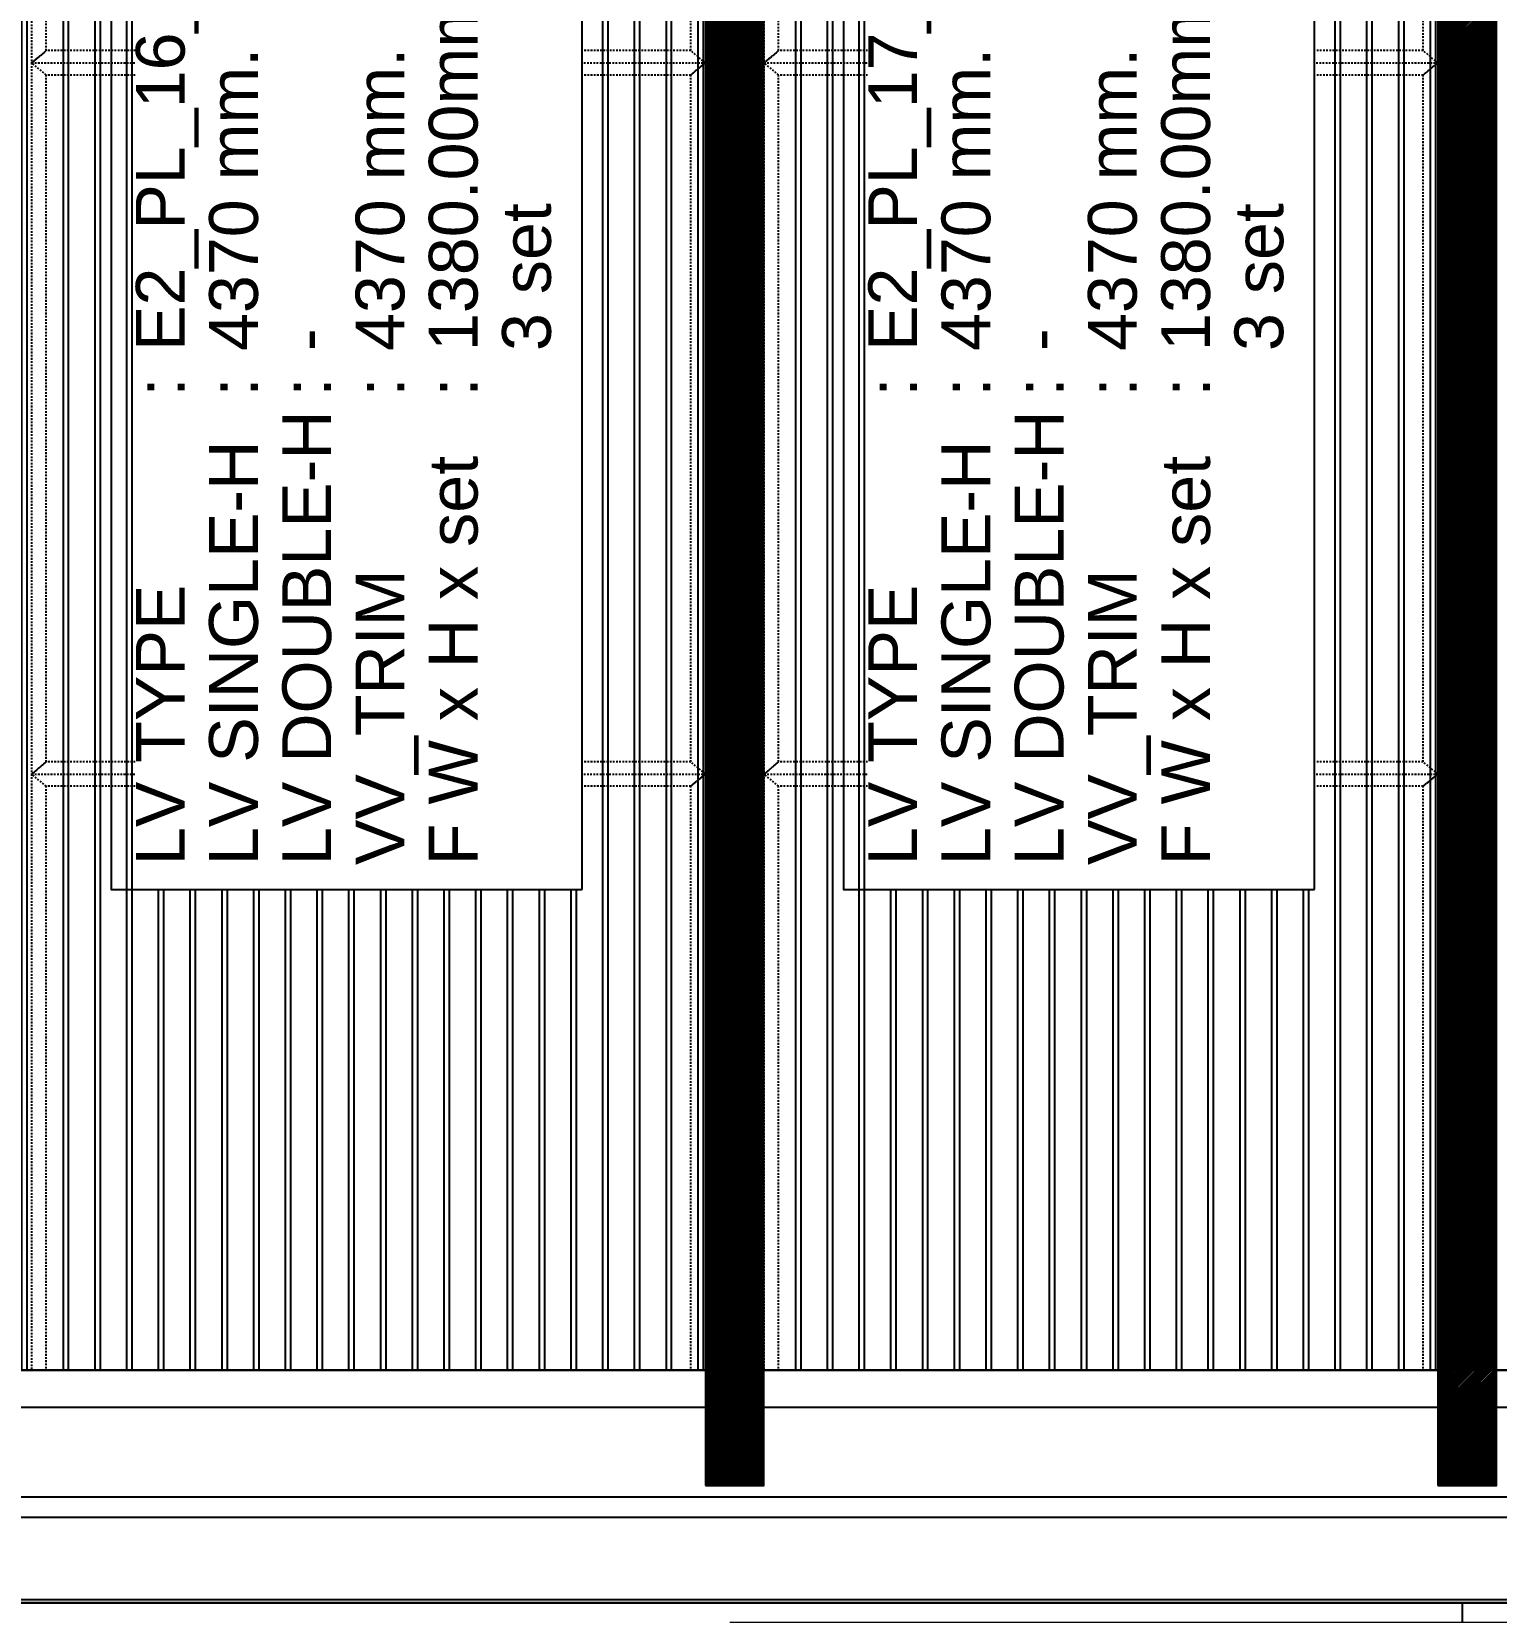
# Model space of a CAD drawing. Header units: millimetres. Extents: x 663313 to 1226001, y 1431724 to 1620898.
# Drawn here: x 863091 to 866091, y 1513025 to 1516262 of the extents above; entities that cross this region are included whole.
import ezdxf

# ---------------------------------------------------------------- set-up
doc = ezdxf.new("R2010")
doc.units = ezdxf.units.MM
for name, pattern in [('CENTER', [50.8, 31.75, -6.35, 6.35, -6.35]), ('DPA_Grid _ Level 100', [1000, 550, -160, 130, -160]), ('Grid Line', [22.225, 12.7, -3.175, 3.175, -3.175]), ('HIDDEN', [0.375, 0.25, -0.125]), ('TA_GL_000.70000', [1.925, 0.7, -0.175, 0.175, -0.175, 0.7]), ('TA_HL_001.00000', [6.5, 3.55, -2.95]), ('XKITLINE00', [0]), ('XKITLINE02', [4, 2, -2])]:
    doc.linetypes.add(name, pattern=pattern)
doc.layers.get('Defpoints').update_dxf_attribs({"color": 140})
doc.layers.add('000 - 0_HIDE_OBJ_FRAMING_DEF_SUB', color=1, linetype='Continuous', plot=False)
for name, color, linetype in [('000 - 0_SYM_DWG_GRIDLINE_MAIN_COLOR_251', 251, 'Continuous'), ('000 - ESTIMATE_ASPG_WIPEOUT_', 250, 'Continuous'), ('000 - GRID', 251, 'CENTER'), ('010 - ASPG_EXTR_MAIN_COLOR_2', 2, 'Continuous'), ('010 - ASPG_EXTR_WIPEOUT_', 250, 'Continuous'), ('010 - ASPG_FRAMING_MAIN_COLOR_1', 1, 'Continuous'), ('010 - ASPG_FRAMING_SUB_COLOR_2', 1, 'Continuous'), ('A-canopy', 1, 'Continuous')]:
    doc.layers.add(name, color=color, linetype=linetype)
doc.layers.add('000 - ESTIMATE_ASPG_MAIN_COLOR_6', color=6, linetype='Continuous', true_color=0xff00ff)
doc.layers.add('000 - ESTIMATE_ASPG_TEXT_COLOR_1', color=1, linetype='Continuous', true_color=0xff0000)
doc.layers.add('000_AREA_ASPG_AREA_HATCH_', color=7, linetype='Continuous', true_color=0xff8700, plot=False)
doc.layers.add('000_AREA_ASPG_AREA_MAIN_COLOR_1', color=7, linetype='Continuous', true_color=0xff8700, plot=False)
for name, color, linetype, lineweight in [('A-FLOR-E', 2, 'Continuous', 9), ('A-GENM', 29, 'Continuous', 9), ('Bolt', 7, 'Continuous', 0), ('Part', 2, 'Continuous', 0)]:
    doc.layers.add(name, color=color, linetype=linetype, lineweight=lineweight)
doc.styles.add('_Arial', font='arial.ttf')
doc.styles.add('Arial', font='arial.ttf')
doc.styles.add('TA', font='', dxfattribs={"height": 4.5})
doc.styles.get('TA').set_extended_font_data('Cordia New')
doc.dimstyles.new('Dim - 40 - Cen', dxfattribs={"dimscale": 0.04, "dimtxt": 3, "dimasz": 1, "dimexe": 0, "dimexo": 2.5, "dimgap": 1.5, "dimtad": 1, "dimdec": 0, "dimlfac": 1000, "dimzin": 1, "dimdsep": 46, "dimtxsty": 'Arial', "dimblk": 'CEN1', "dimcen": 0.09, "dimclrd": 1, "dimclre": 49, "dimclrt": 3, "dimadec": 0, "dimazin": 0, "dimtfac": 1, "dimtdec": 0, "dimtix": 1, "dimtofl": 0, "dimtmove": 2, "dimatfit": 3, "dimfxl": 1, "dimtfill": 1, "dimtfillclr": 256, "dimtolj": 1, "dimtzin": 0, "dimarcsym": 0})
doc.dimstyles.new('Dim - 40 - End', dxfattribs={"dimscale": 0.04, "dimtxt": 3, "dimasz": 1, "dimexe": 0, "dimexo": 2.5, "dimgap": 1.5, "dimtad": 1, "dimdec": 0, "dimlfac": 1000, "dimzin": 1, "dimdsep": 46, "dimtxsty": 'Arial', "dimblk": 'END', "dimcen": 0.09, "dimclrd": 1, "dimclre": 49, "dimclrt": 3, "dimadec": 0, "dimazin": 0, "dimtfac": 1, "dimtdec": 0, "dimtix": 1, "dimtofl": 0, "dimtmove": 2, "dimatfit": 3, "dimfxl": 1, "dimtfill": 1, "dimtfillclr": 256, "dimtolj": 1, "dimtzin": 0, "dimarcsym": 0})

# ---------------------------------------------------------------- blocks, each defined once
blk = doc.blocks.new('*A25263102')
at = {"layer": 'Part', "linetype": 'XKITLINE00', "lineweight": 0}
for p, q in [((380.729499, 90.984542), (380.729499, 90.334542)), ((407.729499, 90.984542), (380.729499, 90.984542)), ((407.729499, 90.334542), (407.729499, 90.984542)), ((380.729499, 90.334542), (407.729499, 90.334542))]:
    blk.add_line(p, q, dxfattribs=at)
at = {"layer": 'Part', "linetype": 'XKITLINE02', "lineweight": 0}
blk.add_line((407.729499, 90.394542), (380.729499, 90.394542), dxfattribs=at)
blk = doc.blocks.new('*A25273103')
at = {"layer": 'Part', "linetype": 'XKITLINE00', "lineweight": 0}
for p, q in [((383.979501, 103.584542), (382.979501, 103.584542)), ((382.979501, 103.584542), (382.979501, 90.984542)), ((383.979501, 103.584542), (383.979501, 90.984542)), ((382.979501, 90.274542), (382.979501, 86.484542)), ((383.979501, 90.274542), (383.979501, 86.484542)), ((383.979501, 86.484542), (382.979501, 86.484542))]:
    blk.add_line(p, q, dxfattribs=at)
at = {"layer": 'Part', "linetype": 'XKITLINE02', "lineweight": 0}
for p, q in [((383.449501, 103.584542), (383.449501, 86.484542)), ((383.509501, 103.584542), (383.509501, 86.484542)), ((382.979501, 90.984542), (382.979501, 90.274542)), ((383.979501, 90.984542), (383.979501, 90.274542))]:
    blk.add_line(p, q, dxfattribs=at)
blk = doc.blocks.new('*A25283104')
at = {"layer": 'Part', "linetype": 'XKITLINE00', "lineweight": 0}
for p, q in [((404.479501, 103.584542), (404.479501, 90.984542)), ((405.479501, 103.584542), (404.479501, 103.584542)), ((405.479501, 103.584542), (405.479501, 90.984542)), ((404.479501, 90.274542), (404.479501, 86.484542)), ((405.479501, 90.274542), (405.479501, 86.484542)), ((405.479501, 86.484542), (404.479501, 86.484542))]:
    blk.add_line(p, q, dxfattribs=at)
at = {"layer": 'Part', "linetype": 'XKITLINE02', "lineweight": 0}
for p, q in [((404.949501, 103.584542), (404.949501, 86.484542)), ((405.009501, 103.584542), (405.009501, 86.484542)), ((404.479501, 90.984542), (404.479501, 90.274542)), ((405.479501, 90.984542), (405.479501, 90.274542))]:
    blk.add_line(p, q, dxfattribs=at)
blk = doc.blocks.new('*A31313386')
at = {"layer": 'Part', "linetype": 'XKITLINE02', "lineweight": 0}
for p, q in [((405.059501, 86.984542), (405.009501, 86.984542)), ((405.009501, 86.984542), (405.009501, 86.484542)), ((405.059501, 86.484542), (405.059501, 86.984542)), ((405.009501, 86.384542), (405.609501, 86.384542))]:
    blk.add_line(p, q, dxfattribs=at)
at = {"layer": 'Part', "linetype": 'XKITLINE00', "lineweight": 0}
for p, q in [((405.009501, 86.484542), (405.009501, 86.384542)), ((405.059501, 86.484542), (405.059501, 86.434542)), ((405.609501, 86.434542), (405.059501, 86.434542)), ((405.609501, 86.384542), (405.609501, 86.434542))]:
    blk.add_line(p, q, dxfattribs=at)
blk = doc.blocks.new('*A31323387')
at = {"layer": 'Part', "linetype": 'XKITLINE00', "lineweight": 0}
for p, q in [((403.879501, 86.384542), (406.079501, 86.384542)), ((403.879501, 86.384542), (403.879501, 86.284542)), ((403.879501, 86.284542), (406.079501, 86.284542)), ((406.079501, 86.384542), (406.079501, 86.284542))]:
    blk.add_line(p, q, dxfattribs=at)
blk = doc.blocks.new('*A31333388')
at = {"layer": 'Bolt'}
for points in [[(382.65, 86.385), (382.65, 86.285), (382.51, 86.285), (382.51, 86.385)], [(384.45, 86.385), (384.45, 86.285), (384.31, 86.285), (384.31, 86.385)]]:
    blk.add_hatch(color=256, dxfattribs=at).paths.add_polyline_path(points, flags=17)
at = {"layer": 'Bolt', "linetype": 'XKITLINE00', "lineweight": 0}
for p, q in [((382.51, 86.385), (382.51, 86.285)), ((382.58, 86.385), (382.58, 86.285)), ((382.65, 86.385), (382.65, 86.285)), ((384.31, 86.385), (384.31, 86.285)), ((384.38, 86.385), (384.38, 86.285)), ((384.45, 86.385), (384.45, 86.285))]:
    blk.add_line(p, q, dxfattribs=at)
blk = doc.blocks.new('*A31343389')
at = {"layer": 'Bolt', "linetype": 'XKITLINE02', "lineweight": 0}
for p, q in [((383.559501, 86.854542), (383.509501, 86.854542)), ((383.638701, 86.684542), (383.209501, 86.684542)), ((383.509501, 86.754542), (383.449501, 86.754542)), ((383.509501, 86.614542), (383.449501, 86.614542)), ((383.559501, 86.514542), (383.509501, 86.514542))]:
    blk.add_line(p, q, dxfattribs=at)
blk = doc.blocks.new('*A31353390')
at = {"layer": 'Part', "linetype": 'XKITLINE00', "lineweight": 0}
for p, q in [((382.179501, 86.084542), (382.379501, 86.284542)), ((382.379501, 86.284542), (384.609501, 86.284542)), ((384.609501, 86.284542), (384.779501, 86.084542))]:
    blk.add_line(p, q, dxfattribs=at)
at = {"layer": 'Part', "linetype": 'XKITLINE02', "lineweight": 0}
blk.add_line((384.779501, 86.084542), (382.179501, 86.084542), dxfattribs=at)
blk = doc.blocks.new('*A31363391')
at = {"layer": 'Part', "linetype": 'XKITLINE02', "lineweight": 0}
for p, q in [((383.559501, 86.984542), (383.509501, 86.984542)), ((383.509501, 86.984542), (383.509501, 86.484542)), ((383.559501, 86.484542), (383.559501, 86.984542)), ((383.509501, 86.384542), (384.109501, 86.384542))]:
    blk.add_line(p, q, dxfattribs=at)
at = {"layer": 'Part', "linetype": 'XKITLINE00', "lineweight": 0}
for p, q in [((383.509501, 86.484542), (383.509501, 86.384542)), ((383.559501, 86.484542), (383.559501, 86.434542)), ((384.109501, 86.434542), (383.559501, 86.434542)), ((384.109501, 86.384542), (384.109501, 86.434542))]:
    blk.add_line(p, q, dxfattribs=at)
blk = doc.blocks.new('*A31373392')
at = {"layer": 'Part', "linetype": 'XKITLINE00', "lineweight": 0}
for p, q in [((382.379501, 86.384542), (384.579501, 86.384542)), ((382.379501, 86.384542), (382.379501, 86.284542)), ((382.379501, 86.284542), (384.579501, 86.284542)), ((384.579501, 86.384542), (384.579501, 86.284542))]:
    blk.add_line(p, q, dxfattribs=at)
blk = doc.blocks.new('*A31433398')
at = {"layer": 'Part', "linetype": 'XKITLINE00', "lineweight": 0}
for p, q in [((403.679501, 86.084542), (403.879501, 86.284542)), ((403.879501, 86.284542), (406.109501, 86.284542)), ((406.109501, 86.284542), (406.279501, 86.084542))]:
    blk.add_line(p, q, dxfattribs=at)
at = {"layer": 'Part', "linetype": 'XKITLINE02', "lineweight": 0}
blk.add_line((406.279501, 86.084542), (403.679501, 86.084542), dxfattribs=at)
blk = doc.blocks.new('*A31443399')
at = {"layer": 'Bolt', "linetype": 'XKITLINE02', "lineweight": 0}
for p, q in [((405.059501, 86.854542), (405.009501, 86.854542)), ((405.138701, 86.684542), (404.709501, 86.684542)), ((405.009501, 86.754542), (404.949501, 86.754542)), ((405.009501, 86.614542), (404.949501, 86.614542)), ((405.059501, 86.514542), (405.009501, 86.514542))]:
    blk.add_line(p, q, dxfattribs=at)
blk = doc.blocks.new('*A31453400')
at = {"layer": 'Bolt'}
for points in [[(404.15, 86.385), (404.15, 86.285), (404.01, 86.285), (404.01, 86.385)], [(405.95, 86.385), (405.95, 86.285), (405.81, 86.285), (405.81, 86.385)]]:
    blk.add_hatch(color=256, dxfattribs=at).paths.add_polyline_path(points, flags=17)
at = {"layer": 'Bolt', "linetype": 'XKITLINE00', "lineweight": 0}
for p, q in [((404.01, 86.385), (404.01, 86.285)), ((404.08, 86.385), (404.08, 86.285)), ((404.15, 86.385), (404.15, 86.285)), ((405.81, 86.385), (405.81, 86.285)), ((405.88, 86.385), (405.88, 86.285)), ((405.95, 86.385), (405.95, 86.285))]:
    blk.add_line(p, q, dxfattribs=at)
blk = doc.blocks.new('*A31463401')
at = {"layer": 'Part', "linetype": 'XKITLINE00', "lineweight": 0}
for p, q in [((404.949501, 89.274542), (404.949501, 90.274542)), ((404.949501, 90.274542), (405.009501, 90.274542)), ((405.009501, 90.274542), (405.009501, 89.274542)), ((404.949501, 89.974542), (405.009501, 89.974542)), ((405.009501, 89.274542), (404.949501, 89.274542))]:
    blk.add_line(p, q, dxfattribs=at)
blk = doc.blocks.new('*A31473402')
at = {"layer": 'Part', "linetype": 'XKITLINE00', "lineweight": 0}
for p, q in [((404.479501, 90.274542), (404.479501, 90.334542)), ((405.479501, 90.334542), (405.479501, 90.274542)), ((405.479501, 90.274542), (404.479501, 90.274542))]:
    blk.add_line(p, q, dxfattribs=at)
at = {"layer": 'Part', "linetype": 'XKITLINE02', "lineweight": 0}
blk.add_line((404.479501, 90.334542), (405.479501, 90.334542), dxfattribs=at)
blk = doc.blocks.new('*A31483403')
at = {"layer": 'Bolt'}
for points in [[(404.61, 90.335), (404.61, 90.395), (404.75, 90.395), (404.75, 90.335)], [(404.61, 90.275), (404.61, 90.335), (404.75, 90.335), (404.75, 90.275)], [(405.21, 90.335), (405.21, 90.395), (405.35, 90.395), (405.35, 90.335)], [(405.21, 90.275), (405.21, 90.335), (405.35, 90.335), (405.35, 90.275)]]:
    blk.add_hatch(color=256, dxfattribs=at).paths.add_polyline_path(points, flags=17)
at = {"layer": 'Bolt', "linetype": 'XKITLINE00', "lineweight": 0}
for p, q in [((404.61, 90.335), (404.61, 90.395)), ((404.61, 90.275), (404.61, 90.335)), ((404.68, 90.195), (404.68, 90.625)), ((404.75, 90.335), (404.75, 90.395)), ((404.75, 90.275), (404.75, 90.335)), ((405.21, 90.335), (405.21, 90.395)), ((405.21, 90.275), (405.21, 90.335)), ((405.28, 90.195), (405.28, 90.625)), ((405.35, 90.335), (405.35, 90.395)), ((405.35, 90.275), (405.35, 90.335))]:
    blk.add_line(p, q, dxfattribs=at)
blk = doc.blocks.new('*A31523407')
at = {"layer": 'Part', "linetype": 'XKITLINE00', "lineweight": 0}
for p, q in [((383.449501, 89.274542), (383.449501, 90.274542)), ((383.449501, 90.274542), (383.509501, 90.274542)), ((383.509501, 90.274542), (383.509501, 89.274542)), ((383.449501, 89.974542), (383.509501, 89.974542)), ((383.509501, 89.274542), (383.449501, 89.274542))]:
    blk.add_line(p, q, dxfattribs=at)
blk = doc.blocks.new('*A31533408')
at = {"layer": 'Part', "linetype": 'XKITLINE00', "lineweight": 0}
for p, q in [((382.979501, 90.334542), (382.979501, 90.274542)), ((383.979501, 90.334542), (383.979501, 90.274542)), ((383.979501, 90.274542), (382.979501, 90.274542))]:
    blk.add_line(p, q, dxfattribs=at)
at = {"layer": 'Part', "linetype": 'XKITLINE02', "lineweight": 0}
blk.add_line((383.979501, 90.334542), (382.979501, 90.334542), dxfattribs=at)
blk = doc.blocks.new('*A31543409')
at = {"layer": 'Bolt'}
for points in [[(383.11, 90.335), (383.11, 90.395), (383.25, 90.395), (383.25, 90.335)], [(383.11, 90.275), (383.11, 90.335), (383.25, 90.335), (383.25, 90.275)], [(383.71, 90.335), (383.71, 90.395), (383.85, 90.395), (383.85, 90.335)], [(383.71, 90.275), (383.71, 90.335), (383.85, 90.335), (383.85, 90.275)]]:
    blk.add_hatch(color=256, dxfattribs=at).paths.add_polyline_path(points, flags=17)
at = {"layer": 'Bolt', "linetype": 'XKITLINE00', "lineweight": 0}
for p, q in [((383.11, 90.335), (383.11, 90.395)), ((383.11, 90.275), (383.11, 90.335)), ((383.18, 90.195), (383.18, 90.625)), ((383.25, 90.335), (383.25, 90.395)), ((383.25, 90.275), (383.25, 90.335)), ((383.71, 90.335), (383.71, 90.395)), ((383.71, 90.275), (383.71, 90.335)), ((383.78, 90.195), (383.78, 90.625)), ((383.85, 90.335), (383.85, 90.395)), ((383.85, 90.275), (383.85, 90.335))]:
    blk.add_line(p, q, dxfattribs=at)
blk = doc.blocks.new('*A31743426')
at = {"layer": 'Part', "linetype": 'XKITLINE00', "lineweight": 0}
for p, q in [((383.509501, 103.684542), (383.509501, 103.584542)), ((383.559501, 103.634542), (383.559501, 103.584542)), ((384.109501, 103.634542), (383.559501, 103.634542)), ((384.109501, 103.684542), (384.109501, 103.634542))]:
    blk.add_line(p, q, dxfattribs=at)
at = {"layer": 'Part', "linetype": 'XKITLINE02', "lineweight": 0}
for p, q in [((384.109501, 103.684542), (383.509501, 103.684542)), ((383.509501, 103.584542), (383.509501, 103.084542)), ((383.559501, 103.584542), (383.559501, 103.084542)), ((383.559501, 103.084542), (383.509501, 103.084542))]:
    blk.add_line(p, q, dxfattribs=at)
blk = doc.blocks.new('*A31753427')
at = {"layer": 'Part', "linetype": 'XKITLINE00', "lineweight": 0}
for p, q in [((382.179501, 103.984542), (382.379501, 103.784542)), ((384.779501, 103.984542), (384.609501, 103.784542)), ((384.609501, 103.784542), (382.379501, 103.784542))]:
    blk.add_line(p, q, dxfattribs=at)
at = {"layer": 'Part', "linetype": 'XKITLINE02', "lineweight": 0}
blk.add_line((384.779501, 103.984542), (382.179501, 103.984542), dxfattribs=at)
blk = doc.blocks.new('*A31763428')
at = {"layer": 'Part', "linetype": 'XKITLINE00', "lineweight": 0}
for p, q in [((382.379501, 103.684542), (382.379501, 103.784542)), ((382.379501, 103.784542), (384.579501, 103.784542)), ((384.579501, 103.684542), (382.379501, 103.684542)), ((384.579501, 103.784542), (384.579501, 103.684542))]:
    blk.add_line(p, q, dxfattribs=at)
blk = doc.blocks.new('*A31823434')
at = {"layer": 'Bolt', "linetype": 'XKITLINE02', "lineweight": 0}
for p, q in [((383.638701, 103.384542), (383.209501, 103.384542)), ((383.509501, 103.454542), (383.449501, 103.454542)), ((383.509501, 103.314542), (383.449501, 103.314542)), ((383.559501, 103.554542), (383.509501, 103.554542)), ((383.559501, 103.214542), (383.509501, 103.214542))]:
    blk.add_line(p, q, dxfattribs=at)
blk = doc.blocks.new('*A31833435')
at = {"layer": 'Bolt'}
for points in [[(382.65, 103.785), (382.65, 103.685), (382.51, 103.685), (382.51, 103.785)], [(384.45, 103.785), (384.45, 103.685), (384.31, 103.685), (384.31, 103.785)]]:
    blk.add_hatch(color=256, dxfattribs=at).paths.add_polyline_path(points, flags=17)
at = {"layer": 'Bolt', "linetype": 'XKITLINE00', "lineweight": 0}
for p, q in [((382.51, 103.685), (382.51, 103.785)), ((382.58, 103.685), (382.58, 103.785)), ((382.65, 103.685), (382.65, 103.785)), ((384.31, 103.685), (384.31, 103.785)), ((384.38, 103.685), (384.38, 103.785)), ((384.45, 103.685), (384.45, 103.785))]:
    blk.add_line(p, q, dxfattribs=at)
blk = doc.blocks.new('*A31943436')
at = {"layer": 'Part', "linetype": 'XKITLINE00', "lineweight": 0}
for p, q in [((403.879501, 103.684542), (403.879501, 103.784542)), ((403.879501, 103.784542), (406.079501, 103.784542)), ((406.079501, 103.684542), (403.879501, 103.684542)), ((406.079501, 103.784542), (406.079501, 103.684542))]:
    blk.add_line(p, q, dxfattribs=at)
blk = doc.blocks.new('*A31953437')
at = {"layer": 'Part', "linetype": 'XKITLINE00', "lineweight": 0}
for p, q in [((403.679501, 103.984542), (403.879501, 103.784542)), ((406.279501, 103.984542), (406.109501, 103.784542)), ((406.109501, 103.784542), (403.879501, 103.784542))]:
    blk.add_line(p, q, dxfattribs=at)
at = {"layer": 'Part', "linetype": 'XKITLINE02', "lineweight": 0}
blk.add_line((406.279501, 103.984542), (403.679501, 103.984542), dxfattribs=at)
blk = doc.blocks.new('*A31963438')
at = {"layer": 'Part', "linetype": 'XKITLINE00', "lineweight": 0}
for p, q in [((405.009501, 103.684542), (405.009501, 103.584542)), ((405.059501, 103.634542), (405.059501, 103.584542)), ((405.609501, 103.634542), (405.059501, 103.634542)), ((405.609501, 103.684542), (405.609501, 103.634542))]:
    blk.add_line(p, q, dxfattribs=at)
at = {"layer": 'Part', "linetype": 'XKITLINE02', "lineweight": 0}
for p, q in [((405.609501, 103.684542), (405.009501, 103.684542)), ((405.009501, 103.584542), (405.009501, 103.084542)), ((405.059501, 103.584542), (405.059501, 103.084542)), ((405.059501, 103.084542), (405.009501, 103.084542))]:
    blk.add_line(p, q, dxfattribs=at)
blk = doc.blocks.new('*A31973439')
at = {"layer": 'Bolt', "linetype": 'XKITLINE02', "lineweight": 0}
for p, q in [((405.138701, 103.384542), (404.709501, 103.384542)), ((405.009501, 103.454542), (404.949501, 103.454542)), ((405.009501, 103.314542), (404.949501, 103.314542)), ((405.059501, 103.554542), (405.009501, 103.554542)), ((405.059501, 103.214542), (405.009501, 103.214542))]:
    blk.add_line(p, q, dxfattribs=at)
blk = doc.blocks.new('*A31983440')
at = {"layer": 'Bolt'}
for points in [[(404.15, 103.785), (404.15, 103.685), (404.01, 103.685), (404.01, 103.785)], [(405.95, 103.785), (405.95, 103.685), (405.81, 103.685), (405.81, 103.785)]]:
    blk.add_hatch(color=256, dxfattribs=at).paths.add_polyline_path(points, flags=17)
at = {"layer": 'Bolt', "linetype": 'XKITLINE00', "lineweight": 0}
for p, q in [((404.01, 103.685), (404.01, 103.785)), ((404.08, 103.685), (404.08, 103.785)), ((404.15, 103.685), (404.15, 103.785)), ((405.81, 103.685), (405.81, 103.785)), ((405.88, 103.685), (405.88, 103.785)), ((405.95, 103.685), (405.95, 103.785))]:
    blk.add_line(p, q, dxfattribs=at)
blk = doc.blocks.new('GM_Louver Grill Vertical Z1 - Z Profile-V256-ENT 4 ELE-2 sheet')
at = {"layer": '000 - 0_HIDE_OBJ_FRAMING_DEF_SUB'}
blk.add_line((-142238.2, 105670), (-142238.2, 110050), dxfattribs=at)
blk = doc.blocks.new('5')
at = {"layer": '000 - 0_HIDE_OBJ_FRAMING_DEF_SUB'}
for p, q in [((1860226.1, 110050), (1860226.1, 105670)), ((1860326.1, 110050), (1860326.1, 105670)), ((1861726.1, 105670), (1861726.1, 110050)), ((1861826.1, 105670), (1861826.1, 110050)), ((1860226.1, 105720), (1858826.1, 105720)), ((1860326.1, 105720), (1861726.1, 105720)), ((1863226.1, 105720), (1861826.1, 105720))]:
    blk.add_line(p, q, dxfattribs=at)
for points in [[(1858776.1, 110050), (1860276.1, 110050), (1860276.1, 105670), (1858776.1, 105670)], [(1861776.1, 110050), (1860276.1, 110050), (1860276.1, 105670), (1861776.1, 105670)], [(1861776.1, 110050), (1863276.1, 110050), (1863276.1, 105670), (1861776.1, 105670)]]:
    blk.add_lwpolyline(points, close=True, dxfattribs=at)
at = {"layer": 'A-GENM'}
for p in [(2001339.3, 0), (2001414.3, 0), (2001489.3, 0), (2001564.3, 0), (2001639.3, 0), (2001714.3, 0), (2001789.3, 0), (2001864.3, 0), (2001939.3, 0), (2002014.3, 0), (2002089.3, 0), (2002164.3, 0), (2002239.3, 0), (2002314.3, 0), (2002389.3, 0), (2002614.3, 0), (2002689.3, 0), (2002764.3, 0), (2002839.3, 0), (2002914.3, 0), (2002989.3, 0), (2003064.3, 0), (2003139.3, 0), (2003214.3, 0), (2003289.3, 0), (2003364.3, 0), (2003439.3, 0), (2003514.3, 0), (2003589.3, 0), (2003664.3, 0), (2003739.3, 0), (2003814.3, 0), (2003889.3, 0), (2004114.3, 0), (2004189.3, 0), (2004264.3, 0)]:
    blk.add_blockref('GM_Louver Grill Vertical Z1 - Z Profile-V256-ENT 4 ELE-2 sheet', p, dxfattribs=at)
blk = doc.blocks.new('CEN1')
at = {"color": 1}
for p, q in [((0, 1.5), (0, -1.5)), ((1.5, 0), (-1.5, 0))]:
    blk.add_line(p, q, dxfattribs=at)
at = {"color": 3}
blk.add_circle((0, 0), 0.75, dxfattribs=at)
blk = doc.blocks.new('*D5127')
at = {"layer": '000 - 0_HIDE_OBJ_FRAMING_DEF_SUB', "color": 49, "lineweight": -2, "transparency": 16777216}
for p, q in [((22.0358, -0.08), (22.0358, -0.4329)), ((22.8858, -0.08), (22.8858, -0.4329))]:
    blk.add_line(p, q, dxfattribs=at)
at = {"layer": '000 - 0_HIDE_OBJ_FRAMING_DEF_SUB', "color": 1, "lineweight": -2, "transparency": 16777216}
blk.add_line((22.0758, -0.4329), (22.8458, -0.4329), dxfattribs=at)
at = {"layer": 'Defpoints', "color": 0, "transparency": 16777216}
for p in [(22.0358, 0.02), (22.8858, 0.02), (22.8858, -0.4329)]:
    blk.add_point(p, dxfattribs=at)
at = {"layer": '000 - 0_HIDE_OBJ_FRAMING_DEF_SUB', "color": 1, "lineweight": -2, "transparency": 16777216, "xscale": 0.04, "yscale": 0.04, "zscale": 0.04, "rotation": 180}
blk.add_blockref('CEN1', (22.0358, -0.4329), dxfattribs=at)
at = {"layer": '000 - 0_HIDE_OBJ_FRAMING_DEF_SUB', "color": 1, "lineweight": -2, "transparency": 16777216, "xscale": 0.04, "yscale": 0.04, "zscale": 0.04}
blk.add_blockref('CEN1', (22.8858, -0.4329), dxfattribs=at)
at = {"layer": '000 - 0_HIDE_OBJ_FRAMING_DEF_SUB', "color": 3, "transparency": 16777216, "insert": (22.4608, -0.3116), "char_height": 0.12, "attachment_point": 5, "style": 'Arial', "bg_fill": 3, "box_fill_scale": 1.1, "bg_fill_color": 256, "bg_fill_true_color": 13158600, "bg_fill_transparency": 0}
blk.add_mtext('\\A1;850', dxfattribs=at)
blk = doc.blocks.new('*D5128')
at = {"layer": '000 - 0_HIDE_OBJ_FRAMING_DEF_SUB', "color": 49, "lineweight": -2, "transparency": 16777216}
for p, q in [((22.8858, -0.08), (22.8858, -0.4329)), ((25.0358, -0.08), (25.0358, -0.4329))]:
    blk.add_line(p, q, dxfattribs=at)
at = {"layer": '000 - 0_HIDE_OBJ_FRAMING_DEF_SUB', "color": 1, "lineweight": -2, "transparency": 16777216}
blk.add_line((22.9258, -0.4329), (24.9958, -0.4329), dxfattribs=at)
at = {"layer": 'Defpoints', "color": 0, "transparency": 16777216}
for p in [(22.8858, 0.02), (25.0358, 0.02), (25.0358, -0.4329)]:
    blk.add_point(p, dxfattribs=at)
at = {"layer": '000 - 0_HIDE_OBJ_FRAMING_DEF_SUB', "color": 1, "lineweight": -2, "transparency": 16777216, "xscale": 0.04, "yscale": 0.04, "zscale": 0.04, "rotation": 180}
blk.add_blockref('CEN1', (22.8858, -0.4329), dxfattribs=at)
at = {"layer": '000 - 0_HIDE_OBJ_FRAMING_DEF_SUB', "color": 1, "lineweight": -2, "transparency": 16777216, "xscale": 0.04, "yscale": 0.04, "zscale": 0.04}
blk.add_blockref('CEN1', (25.0358, -0.4329), dxfattribs=at)
at = {"layer": '000 - 0_HIDE_OBJ_FRAMING_DEF_SUB', "color": 3, "transparency": 16777216, "insert": (23.9608, -0.3116), "char_height": 0.12, "attachment_point": 5, "style": 'Arial', "bg_fill": 3, "box_fill_scale": 1.1, "bg_fill_color": 256, "bg_fill_true_color": 13158600, "bg_fill_transparency": 0}
blk.add_mtext('\\A1;2150', dxfattribs=at)
blk = doc.blocks.new('*D5129')
at = {"layer": '000 - 0_HIDE_OBJ_FRAMING_DEF_SUB', "color": 49, "lineweight": -2, "transparency": 16777216}
for p, q in [((25.0358, -0.08), (25.0358, -0.4329)), ((25.8858, -0.08), (25.8858, -0.4329))]:
    blk.add_line(p, q, dxfattribs=at)
at = {"layer": '000 - 0_HIDE_OBJ_FRAMING_DEF_SUB', "color": 1, "lineweight": -2, "transparency": 16777216}
blk.add_line((25.0758, -0.4329), (25.8458, -0.4329), dxfattribs=at)
at = {"layer": 'Defpoints', "color": 0, "transparency": 16777216}
for p in [(25.0358, 0.02), (25.8858, 0.02), (25.8858, -0.4329)]:
    blk.add_point(p, dxfattribs=at)
at = {"layer": '000 - 0_HIDE_OBJ_FRAMING_DEF_SUB', "color": 1, "lineweight": -2, "transparency": 16777216, "xscale": 0.04, "yscale": 0.04, "zscale": 0.04, "rotation": 180}
blk.add_blockref('CEN1', (25.0358, -0.4329), dxfattribs=at)
at = {"layer": '000 - 0_HIDE_OBJ_FRAMING_DEF_SUB', "color": 1, "lineweight": -2, "transparency": 16777216, "xscale": 0.04, "yscale": 0.04, "zscale": 0.04}
blk.add_blockref('CEN1', (25.8858, -0.4329), dxfattribs=at)
at = {"layer": '000 - 0_HIDE_OBJ_FRAMING_DEF_SUB', "color": 3, "transparency": 16777216, "insert": (25.4608, -0.3116), "char_height": 0.12, "attachment_point": 5, "style": 'Arial', "bg_fill": 3, "box_fill_scale": 1.1, "bg_fill_color": 256, "bg_fill_true_color": 13158600, "bg_fill_transparency": 0}
blk.add_mtext('\\A1;850', dxfattribs=at)
blk = doc.blocks.new('END')
at = {"color": 1}
for p, q in [((0, 1.5), (0, -1.5)), ((1.5, 0), (-1.5, 0))]:
    blk.add_line(p, q, dxfattribs=at)
at = {"color": 3}
blk.add_line((-0.795, -0.795), (0.795, 0.795), dxfattribs=at)
blk = doc.blocks.new('*D5160')
at = {"layer": '000 - 0_HIDE_OBJ_FRAMING_DEF_SUB', "color": 1, "lineweight": -2, "transparency": 16777216}
for p, q in [((22.5443, 0.6758), (22.5043, 0.6758)), ((22.6493, 0.6758), (22.6893, 0.6758))]:
    blk.add_line(p, q, dxfattribs=at)
at = {"layer": '000 - 0_HIDE_OBJ_FRAMING_DEF_SUB', "color": 49, "lineweight": -2, "transparency": 16777216}
for p, q in [((22.5843, 0.59), (22.5843, 0.6758)), ((22.6093, 0.59), (22.6093, 0.6758))]:
    blk.add_line(p, q, dxfattribs=at)
at = {"layer": 'Defpoints', "color": 0, "transparency": 16777216}
for p in [(22.5843, 0.6758), (22.5843, 0.49), (22.6093, 0.49)]:
    blk.add_point(p, dxfattribs=at)
at = {"layer": '000 - 0_HIDE_OBJ_FRAMING_DEF_SUB', "color": 1, "lineweight": -2, "transparency": 16777216, "xscale": 0.04, "yscale": 0.04, "zscale": 0.04}
blk.add_blockref('END', (22.5843, 0.6758), dxfattribs=at)
at = {"layer": '000 - 0_HIDE_OBJ_FRAMING_DEF_SUB', "color": 1, "lineweight": -2, "transparency": 16777216, "xscale": 0.04, "yscale": 0.04, "zscale": 0.04, "rotation": 180}
blk.add_blockref('END', (22.6093, 0.6758), dxfattribs=at)
at = {"layer": '000 - 0_HIDE_OBJ_FRAMING_DEF_SUB', "color": 3, "transparency": 16777216, "insert": (22.5968, 0.797), "char_height": 0.12, "attachment_point": 5, "style": 'Arial', "bg_fill": 3, "box_fill_scale": 1.1, "bg_fill_color": 256, "bg_fill_true_color": 13158600, "bg_fill_transparency": 0}
blk.add_mtext('\\A1;25', dxfattribs=at)
blk = doc.blocks.new('*D5161')
at = {"layer": '000 - 0_HIDE_OBJ_FRAMING_DEF_SUB', "color": 49, "lineweight": -2, "transparency": 16777216}
for p, q in [((22.6093, 0.59), (22.6093, 0.6758)), ((25.3093, 0.59), (25.3093, 0.6758))]:
    blk.add_line(p, q, dxfattribs=at)
at = {"layer": '000 - 0_HIDE_OBJ_FRAMING_DEF_SUB', "color": 1, "lineweight": -2, "transparency": 16777216}
blk.add_line((22.6493, 0.6758), (25.2693, 0.6758), dxfattribs=at)
at = {"layer": 'Defpoints', "color": 0, "transparency": 16777216}
for p in [(25.3093, 0.6758), (22.6093, 0.49), (25.3093, 0.49)]:
    blk.add_point(p, dxfattribs=at)
at = {"layer": '000 - 0_HIDE_OBJ_FRAMING_DEF_SUB', "color": 1, "lineweight": -2, "transparency": 16777216, "xscale": 0.04, "yscale": 0.04, "zscale": 0.04, "rotation": 180}
blk.add_blockref('END', (22.6093, 0.6758), dxfattribs=at)
at = {"layer": '000 - 0_HIDE_OBJ_FRAMING_DEF_SUB', "color": 1, "lineweight": -2, "transparency": 16777216, "xscale": 0.04, "yscale": 0.04, "zscale": 0.04}
blk.add_blockref('END', (25.3093, 0.6758), dxfattribs=at)
at = {"layer": '000 - 0_HIDE_OBJ_FRAMING_DEF_SUB', "color": 3, "transparency": 16777216, "insert": (23.9593, 0.797), "char_height": 0.12, "attachment_point": 5, "style": 'Arial', "bg_fill": 3, "box_fill_scale": 1.1, "bg_fill_color": 256, "bg_fill_true_color": 13158600, "bg_fill_transparency": 0}
blk.add_mtext('\\A1;2700', dxfattribs=at)
blk = doc.blocks.new('*D5162')
at = {"layer": '000 - 0_HIDE_OBJ_FRAMING_DEF_SUB', "color": 1, "lineweight": -2, "transparency": 16777216}
for p, q in [((25.2693, 0.6758), (25.2293, 0.6758)), ((25.3743, 0.6758), (25.4143, 0.6758))]:
    blk.add_line(p, q, dxfattribs=at)
at = {"layer": '000 - 0_HIDE_OBJ_FRAMING_DEF_SUB', "color": 49, "lineweight": -2, "transparency": 16777216}
for p, q in [((25.3093, 0.59), (25.3093, 0.6758)), ((25.3343, 0.59), (25.3343, 0.6758))]:
    blk.add_line(p, q, dxfattribs=at)
at = {"layer": 'Defpoints', "color": 0, "transparency": 16777216}
for p in [(25.3343, 0.6758), (25.3093, 0.49), (25.3343, 0.49)]:
    blk.add_point(p, dxfattribs=at)
at = {"layer": '000 - 0_HIDE_OBJ_FRAMING_DEF_SUB', "color": 1, "lineweight": -2, "transparency": 16777216, "xscale": 0.04, "yscale": 0.04, "zscale": 0.04}
blk.add_blockref('END', (25.3093, 0.6758), dxfattribs=at)
at = {"layer": '000 - 0_HIDE_OBJ_FRAMING_DEF_SUB', "color": 1, "lineweight": -2, "transparency": 16777216, "xscale": 0.04, "yscale": 0.04, "zscale": 0.04, "rotation": 180}
blk.add_blockref('END', (25.3343, 0.6758), dxfattribs=at)
at = {"layer": '000 - 0_HIDE_OBJ_FRAMING_DEF_SUB', "color": 3, "transparency": 16777216, "insert": (25.3218, 0.797), "char_height": 0.12, "attachment_point": 5, "style": 'Arial', "bg_fill": 3, "box_fill_scale": 1.1, "bg_fill_color": 256, "bg_fill_true_color": 13158600, "bg_fill_transparency": 0}
blk.add_mtext('\\A1;25', dxfattribs=at)
blk = doc.blocks.new('*D5163')
at = {"layer": '000 - 0_HIDE_OBJ_FRAMING_DEF_SUB', "color": 1, "lineweight": -2, "transparency": 16777216}
for p, q in [((25.5443, 0.6758), (25.5043, 0.6758)), ((25.6493, 0.6758), (25.6893, 0.6758))]:
    blk.add_line(p, q, dxfattribs=at)
at = {"layer": '000 - 0_HIDE_OBJ_FRAMING_DEF_SUB', "color": 49, "lineweight": -2, "transparency": 16777216}
for p, q in [((25.5843, 0.59), (25.5843, 0.6758)), ((25.6093, 0.59), (25.6093, 0.6758))]:
    blk.add_line(p, q, dxfattribs=at)
at = {"layer": 'Defpoints', "color": 0, "transparency": 16777216}
for p in [(25.5843, 0.6758), (25.5843, 0.49), (25.6093, 0.49)]:
    blk.add_point(p, dxfattribs=at)
at = {"layer": '000 - 0_HIDE_OBJ_FRAMING_DEF_SUB', "color": 1, "lineweight": -2, "transparency": 16777216, "xscale": 0.04, "yscale": 0.04, "zscale": 0.04}
blk.add_blockref('END', (25.5843, 0.6758), dxfattribs=at)
at = {"layer": '000 - 0_HIDE_OBJ_FRAMING_DEF_SUB', "color": 1, "lineweight": -2, "transparency": 16777216, "xscale": 0.04, "yscale": 0.04, "zscale": 0.04, "rotation": 180}
blk.add_blockref('END', (25.6093, 0.6758), dxfattribs=at)
at = {"layer": '000 - 0_HIDE_OBJ_FRAMING_DEF_SUB', "color": 3, "transparency": 16777216, "insert": (25.5968, 0.797), "char_height": 0.12, "attachment_point": 5, "style": 'Arial', "bg_fill": 3, "box_fill_scale": 1.1, "bg_fill_color": 256, "bg_fill_true_color": 13158600, "bg_fill_transparency": 0}
blk.add_mtext('\\A1;25', dxfattribs=at)
blk = doc.blocks.new('A$Cc320a9d8')
at = {"layer": '000 - 0_HIDE_OBJ_FRAMING_DEF_SUB', "linetype": 'DPA_Grid _ Level 100'}
blk.add_line((-52850.2314, 5250), (0, 5250), dxfattribs=at)
blk = doc.blocks.new('*U4814')
at = {"layer": '000 - 0_SYM_DWG_GRIDLINE_MAIN_COLOR_251', "color": 0, "linetype": 'ByBlock', "ltscale": 5}
blk.add_line((155.4, 0), (-495.4, 0), dxfattribs=at)
at = {"style": 'TA', "flags": 1}
blk.add_attdef('LOCATION', (6, -6), '', height=4.5, rotation=270, dxfattribs=at)
blk = doc.blocks.new('W-1-PP18-ST_ENT4_REV00_20260601-021503_ELEVATION_2_DIMS')
at = {"layer": '000 - GRID', "linetype": 'TA_GL_000.70000', "xscale": -50.00000000000043, "yscale": 50.00000000000043, "zscale": 50.00000000000043, "rotation": 180}
for p in [(0, 108540), (0, 106350)]:
    blk.add_blockref('*U4814', p, dxfattribs=at)
blk = doc.blocks.new('*U4753')
blk.add_wipeout([(50, 0), (1450, 0), (1450, 4370), (50, 4370)]).dxf.layer = '010 - ASPG_EXTR_WIPEOUT_'
at = {"layer": '010 - ASPG_EXTR_MAIN_COLOR_2'}
for points in [[(129.8, 0), (140, 0), (140, 4370), (129.8, 4370)], [(194.8, 0), (205, 0), (205, 4370), (194.8, 4370)], [(259.8, 0), (270, 0), (270, 4370), (259.8, 4370)], [(324.8, 0), (335, 0), (335, 4370), (324.8, 4370)], [(389.8, 0), (400, 0), (400, 4370), (389.8, 4370)], [(454.8, 0), (465, 0), (465, 4370), (454.8, 4370)], [(519.8, 0), (530, 0), (530, 4370), (519.8, 4370)], [(584.8, 0), (595, 0), (595, 4370), (584.8, 4370)], [(649.8, 0), (660, 0), (660, 4370), (649.8, 4370)], [(714.8, 0), (725, 0), (725, 4370), (714.8, 4370)], [(779.8, 0), (790, 0), (790, 4370), (779.8, 4370)], [(844.8, 0), (855, 0), (855, 4370), (844.8, 4370)], [(909.8, 0), (920, 0), (920, 4370), (909.8, 4370)], [(974.8, 0), (985, 0), (985, 4370), (974.8, 4370)], [(1039.8, 0), (1050, 0), (1050, 4370), (1039.8, 4370)], [(1104.8, 0), (1115, 0), (1115, 4370), (1104.8, 4370)], [(1169.8, 0), (1180, 0), (1180, 4370), (1169.8, 4370)], [(1234.8, 0), (1245, 0), (1245, 4370), (1234.8, 4370)], [(1299.8, 0), (1310, 0), (1310, 4370), (1299.8, 4370)], [(1364.8, 0), (1375, 0), (1375, 4370), (1364.8, 4370)]]:
    blk.add_lwpolyline(points, close=True, dxfattribs=at)
at = {"layer": '010 - ASPG_FRAMING_SUB_COLOR_2'}
blk.add_lwpolyline([(50, 0), (1450, 0), (1450, 4370), (50, 4370)], close=True, dxfattribs=at)
for points in [[(-50, 0), (50, 0), (50, 4370), (-50, 4370)], [(1450, 0), (1550, 0), (1550, 4370), (1450, 4370)]]:
    blk.add_wipeout(points).dxf.layer = '010 - ASPG_EXTR_WIPEOUT_'
at = {"layer": '010 - ASPG_EXTR_MAIN_COLOR_2'}
blk.add_lwpolyline([(64.8, 0), (75, 0), (75, 4370), (64.8, 4370)], close=True, dxfattribs=at)
at = {"layer": '010 - ASPG_FRAMING_MAIN_COLOR_1'}
for points in [[(-50, 0), (-40, 0), (-40, 4370), (-50, 4370)], [(40, 0), (50, 0), (50, 4370), (40, 4370)], [(1450, 0), (1460, 0), (1460, 4370), (1450, 4370)], [(1540, 0), (1550, 0), (1550, 4370), (1540, 4370)]]:
    blk.add_lwpolyline(points, close=True, dxfattribs=at)
at = {"layer": '010 - ASPG_FRAMING_SUB_COLOR_2'}
for points in [[(-50, 0), (50, 0), (50, 4370), (-50, 4370)], [(1450, 0), (1550, 0), (1550, 4370), (1450, 4370)]]:
    blk.add_lwpolyline(points, close=True, dxfattribs=at)
blk = doc.blocks.new('*U4792')
at = {"layer": '010 - ASPG_FRAMING_MAIN_COLOR_1', "linetype": 'ByBlock'}
for points in [[(0, 0), (0, 1380), (25, 1350), (25, 30), (0, 0)], [(1456.7, 1380), (0, 1380), (25, 1350), (1431.7, 1350)], [(1456.7, 0), (1456.7, 1380), (1431.7, 1350), (1431.7, 30), (1456.7, 0)], [(25, 30), (1431.7, 30), (1456.7, 0), (0, 0), (25, 30)]]:
    blk.add_lwpolyline(points, close=True, dxfattribs=at)
blk = doc.blocks.new('A$Cd3cf6656')
blk.add_wipeout([(-964.7, -457.4), (1855.6, -457.4), (1855.6, 457.4), (-964.7, 457.4)]).dxf.layer = '000 - ESTIMATE_ASPG_WIPEOUT_'
at = {"layer": '000 - ESTIMATE_ASPG_MAIN_COLOR_6'}
blk.add_lwpolyline([(-964.7, -457.4), (1855.6, -457.4), (1855.6, 507.4), (-964.7, 507.4)], close=True, dxfattribs=at)
at = {"layer": '000 - ESTIMATE_ASPG_TEXT_COLOR_1', "style": '_Arial'}
for s, p in [('LV TYPE', (-914.7, 356.5)), (':', (45, 356.5)), ('LV SINGLE-H', (-914.7, 206.5)), (':', (45, 206.5)), ('LV DOUBLE-H', (-914.7, 56.5)), (':', (45, 56.5)), ('VV_TRIM', (-914.7, -93.5)), (':', (45, -93.5)), ('F W x H x set', (-914.7, -243.5)), (':', (45, -243.5))]:
    blk.add_text(s, height=100, dxfattribs=at).set_placement(p)
for tag, p in [('LV_TYPE_VAL', (138.1, 356.5)), ('LV_SIN-H_VAL', (138.1, 206.5)), ('LV_DOU-H_VAL', (138.1, 56.5)), ('V-TRIM_VAL', (138.1, -93.5)), ('FRAME_VAL', (138.1, -243.5)), ('FRAME_SET', (138.1, -393.5))]:
    blk.add_attdef(tag, p, '', height=100, dxfattribs=at)
blk = doc.blocks.new('*U4835')
blk.add_wipeout([(0, -476.3), (-17959.2, -476.3), (-17959.2, -470.3), (-17909.2, -470.3), (-17909.2, -301.3), (-18159.3, -301.3), (-18159.3, -276.3), (-17734, -259.9), (-17734, -76.3), (-17315, -76.3), (-17315, 0), (0, 0)]).dxf.layer = 'A-canopy'
at = {"layer": 'A-canopy'}
for p, q in [((-17315, -76.3), (0, -76.3)), ((-17734, -259.9), (0, -259.9)), ((0, -301.3), (-17909.2, -301.3)), ((-17909.2, -470.3), (0, -470.3))]:
    blk.add_line(p, q, dxfattribs=at)
blk.add_lwpolyline([(0, 0), (-17315, 0), (-17315, -76.3), (-17734, -76.3), (-17734, -259.9), (-18159.3, -276.3), (-18159.3, -301.3), (-17909.2, -301.3), (-17909.2, -470.3), (-17959.2, -470.3), (-17959.2, -476.3), (0, -476.3)], dxfattribs=at)
blk.add_lwpolyline([(0, -476.3), (-17959.2, -476.3), (-17959.2, -470.3), (-17909.2, -470.3), (-17909.2, -301.3), (-18159.3, -301.3), (-18159.3, -276.3), (-17734, -259.9), (-17734, -76.3), (-17315, -76.3), (-17315, 0), (0, 0)], close=True, dxfattribs=at)
blk = doc.blocks.new('*U5419')
at = {"layer": '000_AREA_ASPG_AREA_HATCH_', "transparency": 33554539}
h = blk.add_hatch(dxfattribs=at)
h.set_pattern_fill('ANSI31', color=256)
h.set_pattern_definition([(45, (-24.4354, 4344.1105), (-2.245064, 2.245064), [])])
h.paths.add_polyline_path([(-60, 0), (60, 0), (60, 4370), (-60, 4370)])
at = {"layer": '000_AREA_ASPG_AREA_MAIN_COLOR_1'}
blk.add_lwpolyline([(-60, 0), (60, 0), (60, 4370), (-60, 4370)], close=True, dxfattribs=at)
blk = doc.blocks.new('A$Cc1931124')
at = {"layer": '000 - 0_HIDE_OBJ_FRAMING_DEF_SUB', "color": 251, "linetype": 'Grid Line'}
blk.add_line((25.4593, 9.6361), (25.4593, -1.8694), dxfattribs=at)
at = {"layer": 'A-FLOR-E', "color": 1, "linetype": 'HIDDEN', "ltscale": 20}
for points in [[(22.5843, 0), (22.5843, 3.5), (22.3343, 3.5), (22.3343, 0)], [(25.5843, 0), (25.5843, 3.5), (25.3343, 3.5), (25.3343, 0)], [(22.5843, 2.19), (25.3343, 2.19)], [(25.3343, 1.79), (22.5843, 1.79)], [(16.4593, -0.95), (29.6603, -0.95), (29.6603, 0), (12.6343, 0)]]:
    blk.add_lwpolyline(points, dxfattribs=at)
at = {"lineweight": 0, "xscale": 0.1, "yscale": 0.1, "zscale": 0.1}
for name in ['*A31753427', '*A31953437', '*A31763428', '*A31833435', '*A25273103', '*A31743426', '*A31943436', '*A31983440', '*A25283104', '*A31963438', '*A31823434', '*A31973439', '*A25263102', '*A31543409', '*A31483403', '*A31533408', '*A31473402', '*A31523407', '*A31463401', '*A31343389', '*A31363391', '*A31443399', '*A31313386', '*A31353390', '*A31373392', '*A31333388', '*A31433398', '*A31323387', '*A31453400']:
    blk.add_blockref(name, (-15.4637, -8.6085), dxfattribs=at)
at = {"layer": '000 - 0_HIDE_OBJ_FRAMING_DEF_SUB', "xscale": 0.001, "yscale": 0.001, "zscale": 0.001}
blk.add_blockref('5', (-1836.5155, -106.35), dxfattribs=at)
at = {"layer": '000 - 0_HIDE_OBJ_FRAMING_DEF_SUB', "color": 1}
for base, p1, p2, dimstyle, picture, middle in [((22.5843, 0.6758), (22.6093, 0.49), (22.5843, 0.49), 'Dim - 40 - End', '*D5160', (22.5968, 0.797)), ((25.5843, 0.6758), (25.6093, 0.49), (25.5843, 0.49), 'Dim - 40 - End', '*D5163', (25.5968, 0.797)), ((22.8858, -0.4329), (22.0358, 0.02), (22.8858, 0.02), 'Dim - 40 - Cen', '*D5127', (22.4608, -0.3116))]:
    dim = blk.add_linear_dim(base=base, p1=p1, p2=p2, dimstyle=dimstyle, dxfattribs=at)
    dim.commit()
    dim.dimension.update_dxf_attribs({"geometry": picture, "text_midpoint": middle})
for base, p1, p2, dimstyle, picture, middle in [((25.3093, 0.6758), (22.6093, 0.49), (25.3093, 0.49), 'Dim - 40 - End', '*D5161', (23.9593, 0.797)), ((25.0358, -0.4329), (22.8858, 0.02), (25.0358, 0.02), 'Dim - 40 - Cen', '*D5128', (23.9608, -0.3116))]:
    dim = blk.add_linear_dim(base=base, p1=p1, p2=p2, dimstyle=dimstyle, dxfattribs=at)
    dim.commit()
    dim.dimension.update_dxf_attribs({"geometry": picture, "text_midpoint": middle})
for base, p1, p2, dimstyle, picture, middle in [((25.3343, 0.6758), (25.3093, 0.49), (25.3343, 0.49), 'Dim - 40 - End', '*D5162', (25.3218, 0.797)), ((25.8858, -0.4329), (25.0358, 0.02), (25.8858, 0.02), 'Dim - 40 - Cen', '*D5129', (25.4608, -0.3116))]:
    dim = blk.add_linear_dim(base=base, p1=p1, p2=p2, dimstyle=dimstyle, dxfattribs=at)
    dim.commit()
    dim.dimension.update_dxf_attribs({"geometry": picture, "text_midpoint": middle})

msp = doc.modelspace()

# ---------------------------------------------------------------- block references
at = {"color": 1, "xscale": 1000, "yscale": 1000, "zscale": 1000}
msp.add_blockref('A$Cc1931124', (840561.726, 1513955.0011), dxfattribs=at)

# ---------------------------------------------------------------- next in the draw order: block references
at = {"color": 1}
msp.add_blockref('W-1-PP18-ST_ENT4_REV00_20260601-021503_ELEVATION_2_DIMS', (867616.0065, 1407605.0011), dxfattribs=at)

# ---------------------------------------------------------------- next in the draw order: block references
msp.add_blockref('A$Cc320a9d8', (893230.7929, 1508805.0011))

# ---------------------------------------------------------------- next in the draw order: block references
at = {"xscale": -1}
msp.add_blockref('*U4753', (864531.0065, 1513285.0011), dxfattribs=at)

# ---------------------------------------------------------------- next in the draw order: block references
msp.add_blockref('*U4753', (866031.0065, 1513285.0011), dxfattribs=at)

# ---------------------------------------------------------------- next in the draw order: block references
at = {"linetype": 'TA_HL_001.00000', "yscale": -1, "rotation": 90}
for p in [(863091.0065, 1516198.3345), (863091.0065, 1514741.6678), (863091.0065, 1513285.0011)]:
    msp.add_blockref('*U4792', p, dxfattribs=at)
at = {"xscale": -1}
msp.add_blockref('*U4753', (867531.0065, 1513285.0011), dxfattribs=at)

# ---------------------------------------------------------------- next in the draw order: block references
at = {"linetype": 'TA_HL_001.00000', "yscale": -1, "rotation": 90}
for p in [(864591.0065, 1516198.3345), (864591.0065, 1514741.6678), (864591.0065, 1513285.0011)]:
    msp.add_blockref('*U4792', p, dxfattribs=at)
at = {"rotation": 90}
msp.add_blockref('A$Cd3cf6656', (863761.0065, 1515470.0011), dxfattribs=at).add_auto_attribs({'LV_TYPE_VAL': 'E2_PL_16_SINGLE BLANK', 'LV_SIN-H_VAL': '4370 mm. ', 'LV_DOU-H_VAL': '-', 'V-TRIM_VAL': '4370 mm.', 'FRAME_VAL': '1380.00mm. x 1456.67mm.', 'FRAME_SET': '3 set'})

# ---------------------------------------------------------------- next in the draw order: block references
msp.add_blockref('A$Cd3cf6656', (865261.0065, 1515470.0011), dxfattribs=at).add_auto_attribs({'LV_TYPE_VAL': 'E2_PL_17_SINGLE BLANK', 'LV_SIN-H_VAL': '4370 mm. ', 'LV_DOU-H_VAL': '-', 'V-TRIM_VAL': '4370 mm.', 'FRAME_VAL': '1380.00mm. x 1456.67mm.', 'FRAME_SET': '3 set'})
at = {"xscale": -1}
msp.add_blockref('*U4835', (857021.0096, 1513521.0011), dxfattribs=at)

# ---------------------------------------------------------------- next in the draw order: block references
for p in [(864531.0065, 1513285.0011), (866031.0065, 1513285.0011)]:
    msp.add_blockref('*U5419', p)

doc.saveas('drawing.dxf')
